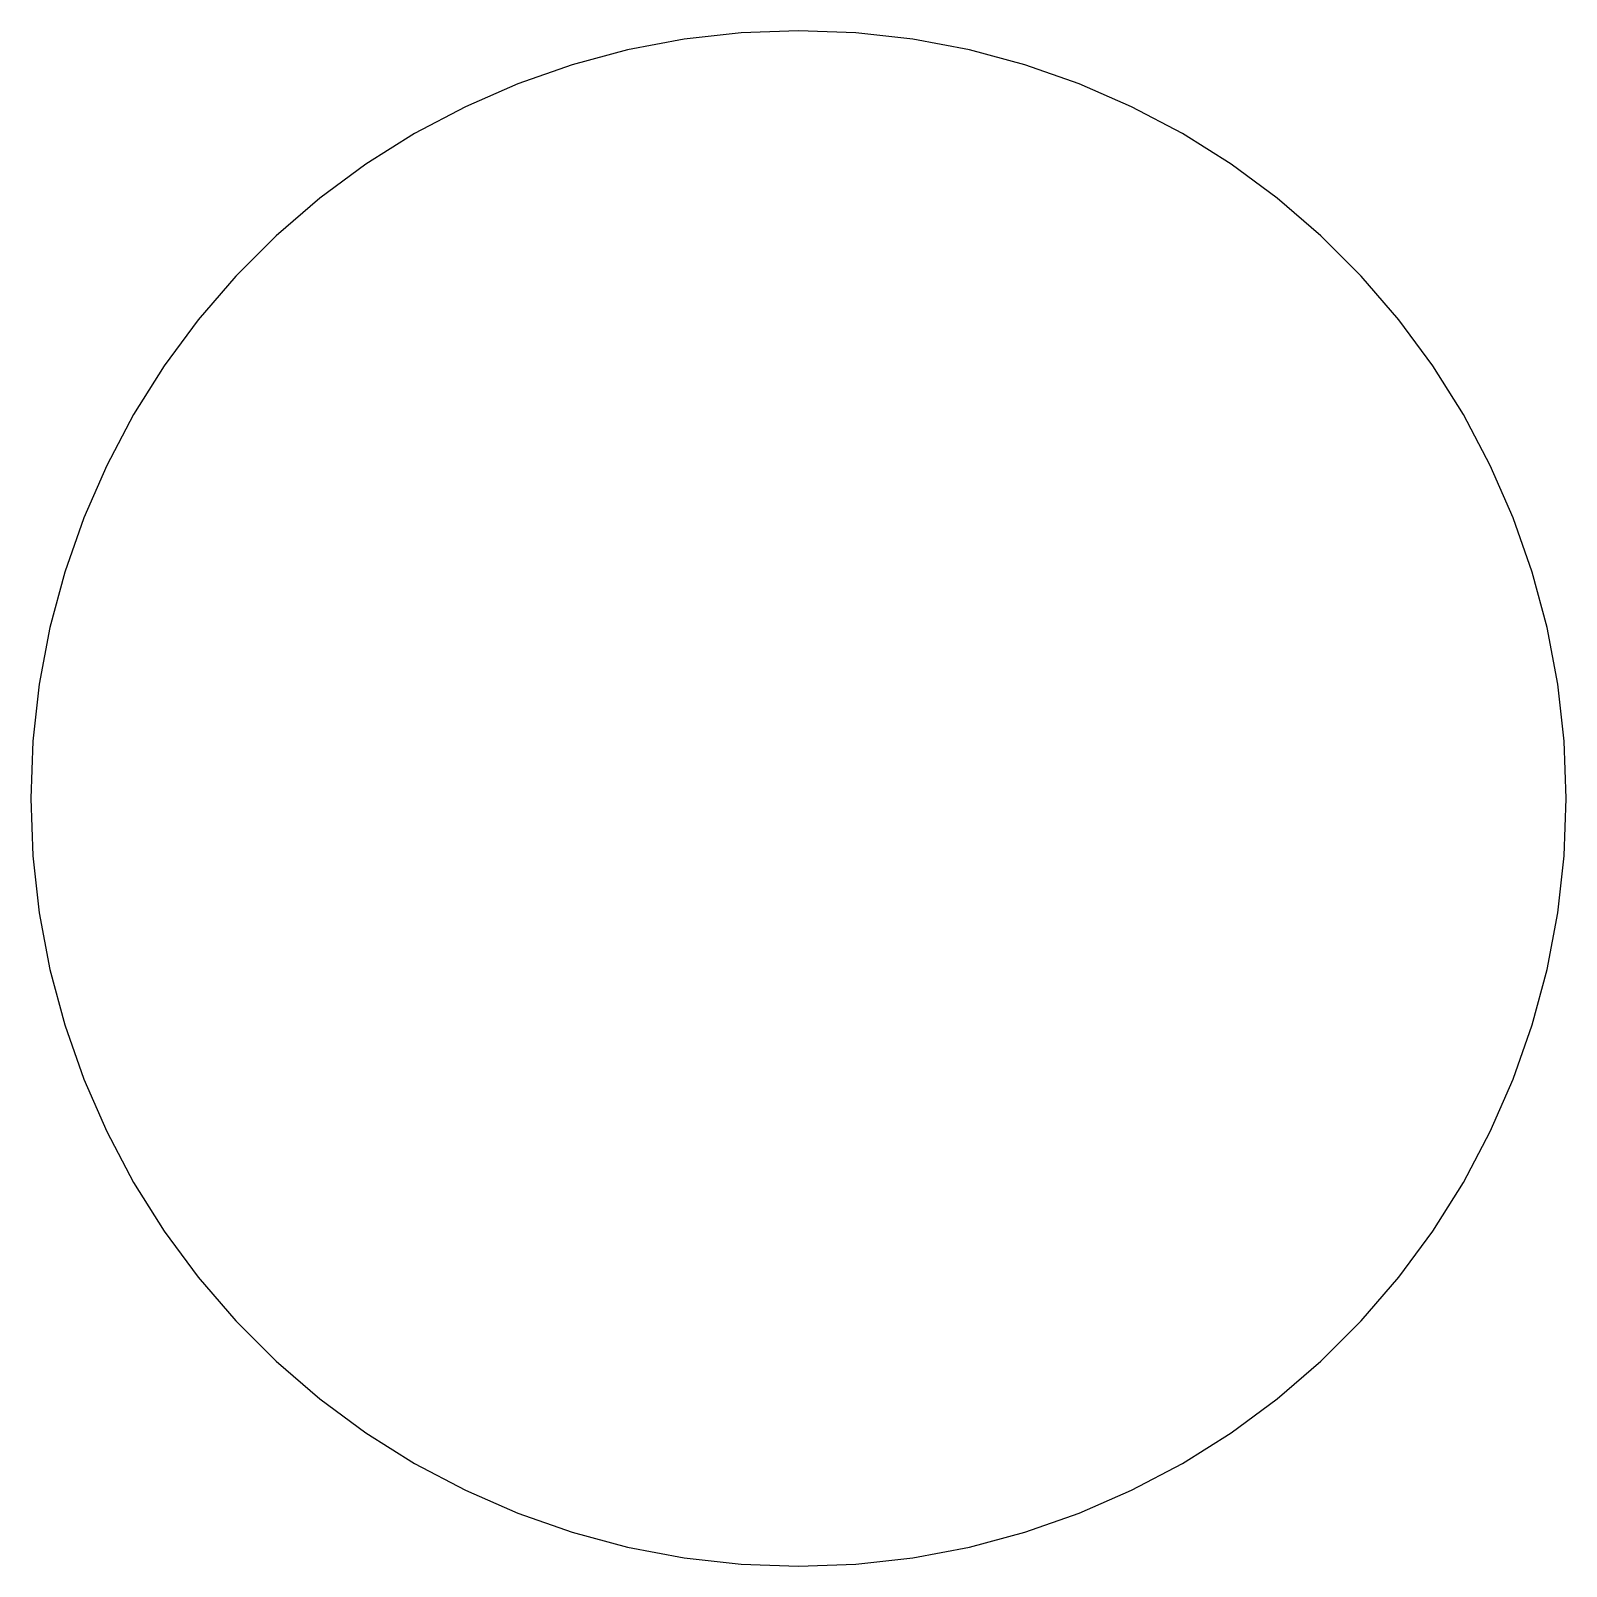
# Model space of a CAD drawing. Extents: x 0 to 132, y 0 to 132.
import ezdxf

# ---------------------------------------------------------------- set-up
doc = ezdxf.new("R2010")
doc.units = 0
doc.layers.get('0').update_dxf_attribs({"linetype": 'CONTINUOUS'})

msp = doc.modelspace()

# ---------------------------------------------------------------- linework, layer by layer
at = {"color": 0}
for p, q in [((66.0908, 132.292), (61.1519, 132.107)), ((71.0297, 132.107), (66.0908, 132.292)), ((56.2405, 131.553), (51.3842, 130.635)), ((61.1519, 132.107), (56.2405, 131.553)), ((75.9411, 131.553), (71.0297, 132.107)), ((80.797, 130.635), (75.9411, 131.553)), ((51.3842, 130.635), (46.6108, 129.355)), ((85.5719, 129.355), (80.797, 130.635)), ((46.6108, 129.355), (41.9446, 127.724)), ((90.2367, 127.724), (85.5719, 129.355)), ((41.9446, 127.724), (37.4153, 125.746)), ((94.7663, 125.746), (90.2367, 127.724)), ((37.4153, 125.746), (33.0454, 123.438)), ((99.1362, 123.438), (94.7663, 125.746)), ((33.0454, 123.438), (28.8603, 120.807)), ((103.321, 120.807), (99.1362, 123.438)), ((28.8603, 120.807), (24.8833, 117.873)), ((107.298, 117.873), (103.321, 120.807)), ((24.8833, 117.873), (21.1377, 114.649)), ((111.044, 114.649), (107.298, 117.873)), ((21.1377, 114.649), (17.643, 111.154)), ((114.538, 111.154), (111.044, 114.649)), ((17.643, 111.154), (14.4184, 107.408)), ((117.763, 107.408), (114.538, 111.154)), ((14.4184, 107.408), (11.4846, 103.431)), ((120.697, 103.431), (117.763, 107.408)), ((11.4846, 103.431), (8.85391, 99.2463)), ((123.328, 99.2463), (120.697, 103.431)), ((8.85391, 99.2463), (6.54569, 94.8764)), ((125.637, 94.8764), (123.328, 99.2463)), ((6.54569, 94.8764), (4.56819, 90.3471)), ((127.613, 90.3471), (125.637, 94.8764)), ((4.56819, 90.3471), (2.9366, 85.6809)), ((129.245, 85.6809), (127.613, 90.3471)), ((2.9366, 85.6809), (1.6564, 80.9075)), ((130.525, 80.9075), (129.245, 85.6809)), ((1.6564, 80.9075), (0.738628, 76.0511)), ((131.443, 76.0511), (130.525, 80.9075)), ((0.738628, 76.0511), (0.184657, 71.1398)), ((131.997, 71.1398), (131.443, 76.0511)), ((0.184657, 71.1398), (0, 66.2009)), ((132.182, 66.2009), (131.997, 71.1398)), ((0, 66.2009), (0.184657, 61.262)), ((131.997, 61.262), (132.182, 66.2009)), ((0.184657, 61.262), (0.738628, 56.3506)), ((131.443, 56.3506), (131.997, 61.262)), ((0.738628, 56.3506), (1.6564, 51.4946)), ((130.525, 51.4946), (131.443, 56.3506)), ((1.6564, 51.4946), (2.9366, 46.7198)), ((129.245, 46.7198), (130.525, 51.4946)), ((2.9366, 46.7198), (4.56819, 42.055)), ((127.613, 42.055), (129.245, 46.7198)), ((4.56819, 42.055), (6.54569, 37.5253)), ((125.637, 37.5253), (127.613, 42.055)), ((6.54569, 37.5253), (8.85391, 33.1556)), ((123.328, 33.1556), (125.637, 37.5253)), ((8.85391, 33.1556), (11.4846, 28.9705)), ((120.697, 28.9705), (123.328, 33.1556)), ((11.4846, 28.9705), (14.4184, 24.9935)), ((117.763, 24.9935), (120.697, 28.9705)), ((14.4184, 24.9935), (17.643, 21.248)), ((114.538, 21.248), (117.763, 24.9935)), ((17.643, 21.248), (21.1377, 17.7533)), ((111.044, 17.7533), (114.538, 21.248)), ((21.1377, 17.7533), (24.8833, 14.5287)), ((107.298, 14.5287), (111.044, 17.7533)), ((24.8833, 14.5287), (28.8603, 11.5948)), ((103.321, 11.5948), (107.298, 14.5287)), ((28.8603, 11.5948), (33.0454, 8.96415)), ((99.1362, 8.96415), (103.321, 11.5948)), ((33.0454, 8.96415), (37.4153, 6.65455)), ((94.7663, 6.65455), (99.1362, 8.96415)), ((37.4153, 6.65455), (41.9446, 4.67843)), ((90.2367, 4.67843), (94.7663, 6.65455)), ((41.9446, 4.67843), (46.6108, 3.04684)), ((85.5719, 3.04684), (90.2367, 4.67843)), ((46.6108, 3.04684), (51.3842, 1.76664)), ((80.797, 1.76664), (85.5719, 3.04684)), ((51.3842, 1.76664), (56.2405, 0.848872)), ((75.9411, 0.848872), (80.797, 1.76664)), ((56.2405, 0.848872), (61.1519, 0.2949)), ((61.1519, 0.2949), (66.0908, 0.110243)), ((66.0908, 0.110243), (71.0297, 0.2949)), ((71.0297, 0.2949), (75.9411, 0.848872))]:
    msp.add_line(p, q, dxfattribs=at)

doc.saveas('drawing.dxf')
